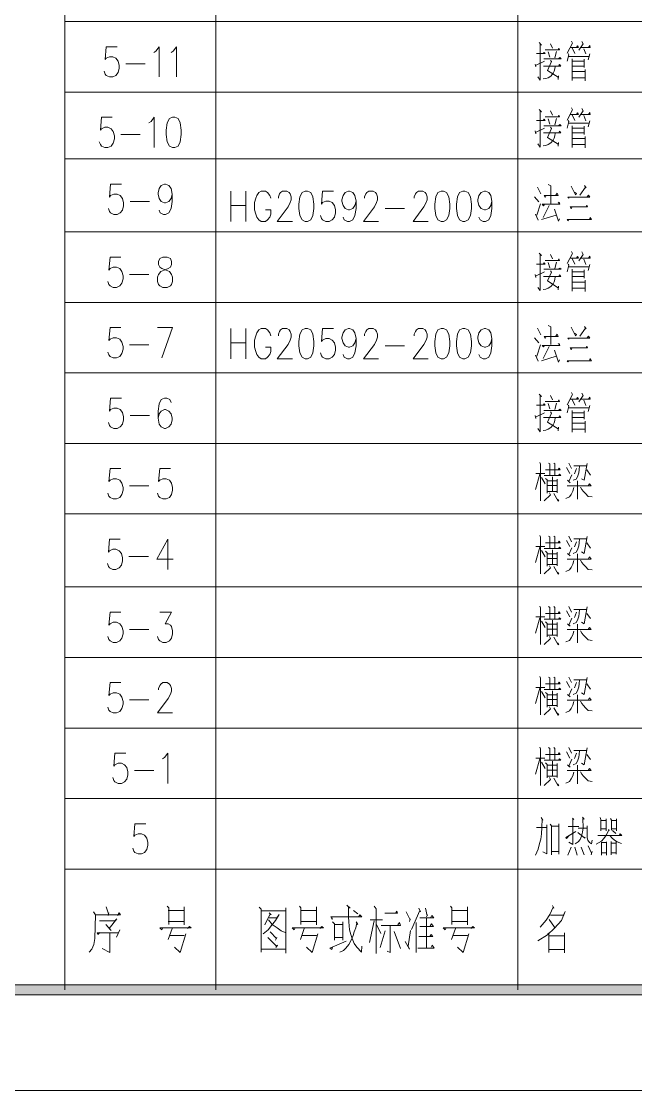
# Model space of a CAD drawing. Header units: millimetres. Extents: x 0 to 829, y 0 to 586.
# Drawn here: x 588.2 to 648.4, y 0 to 104.7 of the extents above; entities that cross this region are included whole.
import ezdxf

# ---------------------------------------------------------------- set-up
doc = ezdxf.new("R2010")
doc.units = ezdxf.units.MM

msp = doc.modelspace()

# ---------------------------------------------------------------- hatches: boundary and pattern name
h = msp.add_hatch(color=0)
h.dxf.hatch_style = 2
h.paths.add_polyline_path([(24.154694, 9.36625), (25.142472, 10.3505), (818.80075, 10.3505), (819.788528, 9.36625)])

# ---------------------------------------------------------------- linework, layer by layer
at = {"color": 0, "lineweight": 0}
for points in [[(0, 0), (0, 585.632278), (829.154778, 585.632278), (829.154778, 0)], [(603.055972, 95.278222), (602.738472, 95.137111), (602.526806, 94.713778), (602.420972, 94.008222), (602.420972, 93.584889), (602.526806, 92.882861), (602.738472, 92.459528), (603.055972, 92.318417), (603.267639, 92.318417), (603.585139, 92.459528), (603.796806, 92.882861), (603.902639, 93.584889), (603.902639, 94.008222), (603.796806, 94.713778), (603.585139, 95.137111), (603.267639, 95.278222)], [(616.048778, 88.046278), (615.731278, 87.905167), (615.519611, 87.481833), (615.417306, 86.776278), (615.417306, 86.352944), (615.519611, 85.650917), (615.731278, 85.227583), (616.048778, 85.086472), (616.260444, 85.086472), (616.577944, 85.227583), (616.789611, 85.650917), (616.895444, 86.352944), (616.895444, 86.776278), (616.789611, 87.481833), (616.577944, 87.905167), (616.260444, 88.046278)], [(629.359083, 88.046278), (629.041583, 87.905167), (628.829917, 87.481833), (628.724083, 86.776278), (628.724083, 86.352944), (628.829917, 85.650917), (629.041583, 85.227583), (629.359083, 85.086472), (629.57075, 85.086472), (629.88825, 85.227583), (630.099917, 85.650917), (630.20575, 86.352944), (630.20575, 86.776278), (630.099917, 87.481833), (629.88825, 87.905167), (629.57075, 88.046278)], [(631.472222, 88.046278), (631.154722, 87.905167), (630.943056, 87.481833), (630.837222, 86.776278), (630.837222, 86.352944), (630.943056, 85.650917), (631.154722, 85.227583), (631.472222, 85.086472), (631.683889, 85.086472), (632.001389, 85.227583), (632.213056, 85.650917), (632.315361, 86.352944), (632.315361, 86.776278), (632.213056, 87.481833), (632.001389, 87.905167), (631.683889, 88.046278)], [(602.107, 81.583389), (601.7895, 81.442278), (601.683667, 81.160056), (601.683667, 80.877833), (601.7895, 80.595611), (602.001167, 80.4545), (602.420972, 80.313389), (602.738472, 80.172278), (602.950139, 79.893583), (603.055972, 79.611361), (603.055972, 79.188028), (602.950139, 78.905806), (602.844306, 78.764694), (602.526806, 78.623583), (602.107, 78.623583), (601.7895, 78.764694), (601.683667, 78.905806), (601.577833, 79.188028), (601.577833, 79.611361), (601.683667, 79.893583), (601.895333, 80.172278), (602.212833, 80.313389), (602.632639, 80.4545), (602.844306, 80.595611), (602.950139, 80.877833), (602.950139, 81.160056), (602.844306, 81.442278), (602.526806, 81.583389)], [(616.048778, 74.594861), (615.731278, 74.45375), (615.519611, 74.030417), (615.417306, 73.328389), (615.417306, 72.905056), (615.519611, 72.1995), (615.731278, 71.776167), (616.048778, 71.638583), (616.260444, 71.638583), (616.577944, 71.776167), (616.789611, 72.1995), (616.895444, 72.905056), (616.895444, 73.328389), (616.789611, 74.030417), (616.577944, 74.45375), (616.260444, 74.594861)], [(629.359083, 74.594861), (629.041583, 74.45375), (628.829917, 74.030417), (628.724083, 73.328389), (628.724083, 72.905056), (628.829917, 72.1995), (629.041583, 71.776167), (629.359083, 71.638583), (629.57075, 71.638583), (629.88825, 71.776167), (630.099917, 72.1995), (630.20575, 72.905056), (630.20575, 73.328389), (630.099917, 74.030417), (629.88825, 74.45375), (629.57075, 74.594861)], [(631.472222, 74.594861), (631.154722, 74.45375), (630.943056, 74.030417), (630.837222, 73.328389), (630.837222, 72.905056), (630.943056, 72.1995), (631.154722, 71.776167), (631.472222, 71.638583), (631.683889, 71.638583), (632.001389, 71.776167), (632.213056, 72.1995), (632.315361, 72.905056), (632.315361, 73.328389), (632.213056, 74.030417), (632.001389, 74.45375), (631.683889, 74.594861)], [(24.154694, 9.36625), (25.142472, 10.3505), (818.80075, 10.3505), (819.788528, 9.36625)]]:
    msp.add_lwpolyline(points, close=True, dxfattribs=at)
for points in [[(592.493806, 9.860139), (592.493806, 166.78275)], [(607.28225, 9.860139), (607.28225, 166.78275)], [(636.859139, 9.860139), (636.859139, 166.78275)], [(592.493806, 104.644472), (769.958667, 104.644472)], [(638.958167, 102.577194), (639.166306, 102.340833), (639.046361, 102.418444), (639.046361, 98.908306), (638.81, 99.225806)], [(642.122583, 102.732417), (642.214306, 102.538389), (641.681611, 101.550611)], [(643.128, 102.693611), (643.247944, 102.45725), (642.835194, 101.825778)], [(597.616139, 102.178556), (596.561333, 102.178556), (596.4555, 100.912083), (596.561333, 101.049667), (596.875306, 101.190778), (597.192806, 101.190778), (597.510306, 101.049667), (597.721972, 100.770972), (597.827806, 100.347639), (597.827806, 100.065417), (597.721972, 99.642083), (597.510306, 99.359861), (597.192806, 99.21875), (596.875306, 99.21875), (596.561333, 99.359861), (596.4555, 99.500972), (596.349667, 99.783194)], [(601.207417, 101.614111), (601.419083, 101.755222), (601.736583, 102.178556), (601.736583, 99.21875)], [(602.897222, 101.614111), (603.108889, 101.755222), (603.426389, 102.178556), (603.426389, 99.21875)], [(638.693583, 101.511806), (639.550833, 101.511806), (639.430889, 101.628222), (639.342694, 101.511806)], [(639.550833, 101.864583), (640.940778, 101.864583), (640.880806, 102.023333), (640.792611, 101.864583)], [(639.815417, 101.670556), (639.995333, 101.1555)], [(640.055306, 102.45725), (640.259917, 102.023333)], [(640.644444, 101.709361), (640.468056, 101.077889)], [(641.974417, 102.104472), (642.803444, 102.104472), (642.687028, 102.259694), (642.598833, 102.104472)], [(642.182556, 102.062139), (642.450667, 101.511806)], [(643.039806, 102.104472), (643.928806, 102.104472), (643.897056, 102.2985), (643.780639, 102.104472)], [(643.307917, 101.984528), (643.512528, 101.473)], [(598.462806, 100.48875), (600.364278, 100.48875)], [(638.545417, 100.485222), (638.633611, 100.210056), (638.605389, 100.33), (639.462639, 100.760389)], [(639.402667, 101.000278), (641.088944, 101.000278), (640.969, 101.116694), (640.852583, 101.000278)], [(640.055306, 100.841528), (640.171722, 100.721583), (639.758972, 99.85375), (640.820833, 99.183472), (640.852583, 99.342222), (640.820833, 98.985917)], [(641.798028, 101.511806), (641.858, 101.391861), (641.681611, 100.760389)], [(641.829778, 101.236639), (643.868833, 101.236639)], [(642.182556, 101.000278), (642.182556, 98.8695)], [(642.242528, 100.760389), (643.367889, 100.760389)], [(643.367889, 100.957944), (643.367889, 100.132444)], [(643.897056, 101.473), (643.752417, 100.880333)], [(640.528028, 100.248861), (640.496278, 100.0125), (640.408083, 99.776139), (640.319889, 99.578583), (640.083528, 99.303417), (639.815417, 99.144667), (639.610806, 99.067056), (639.342694, 99.02825)], [(639.374444, 100.287667), (641.060722, 100.287667), (640.940778, 100.446417), (640.880806, 100.33)], [(642.214306, 100.287667), (643.367889, 100.287667)], [(642.214306, 99.737333), (643.396111, 99.737333)], [(643.456083, 99.934889), (643.456083, 98.830694)], [(642.182556, 99.144667), (643.396111, 99.144667)], [(592.493806, 97.740611), (769.958667, 97.740611)], [(597.139889, 95.278222), (596.085083, 95.278222), (595.97925, 94.008222), (596.085083, 94.149333), (596.402583, 94.290444), (596.720083, 94.290444), (597.034056, 94.149333), (597.245722, 93.867111), (597.351556, 93.447306), (597.351556, 93.165083), (597.245722, 92.74175), (597.034056, 92.459528), (596.720083, 92.318417), (596.402583, 92.318417), (596.085083, 92.459528), (595.97925, 92.600639), (595.873417, 92.882861)], [(600.731167, 94.713778), (600.942833, 94.854889), (601.260333, 95.278222), (601.260333, 92.318417)], [(638.958167, 96.026111), (639.166306, 95.78975), (639.046361, 95.870889), (639.046361, 92.36075), (638.81, 92.674722)], [(639.550833, 95.317028), (640.940778, 95.317028), (640.880806, 95.475778), (640.792611, 95.317028)], [(640.055306, 95.909694), (640.259917, 95.475778)], [(642.122583, 96.184861), (642.214306, 95.987306), (641.681611, 95.003056)], [(641.974417, 95.553389), (642.803444, 95.553389), (642.687028, 95.712139), (642.598833, 95.553389)], [(642.182556, 95.514583), (642.450667, 94.96425)], [(643.128, 96.146056), (643.247944, 95.909694), (642.835194, 95.278222)], [(643.039806, 95.553389), (643.928806, 95.553389), (643.897056, 95.750944), (643.780639, 95.553389)], [(643.307917, 95.436972), (643.512528, 94.921917)], [(638.545417, 93.937667), (638.633611, 93.6625), (638.605389, 93.778917), (639.462639, 94.212833)], [(638.693583, 94.96425), (639.550833, 94.96425), (639.430889, 95.080667), (639.342694, 94.96425)], [(639.402667, 94.449194), (641.088944, 94.449194), (640.969, 94.569139), (640.852583, 94.449194)], [(640.055306, 94.293972), (640.171722, 94.174028), (639.758972, 93.306194), (640.820833, 92.635917), (640.852583, 92.794667), (640.820833, 92.438361)], [(639.815417, 95.119472), (639.995333, 94.607944)], [(640.644444, 95.161806), (640.468056, 94.530333)], [(641.798028, 94.96425), (641.858, 94.844306), (641.681611, 94.212833)], [(641.829778, 94.685556), (643.868833, 94.685556)], [(642.182556, 94.449194), (642.182556, 92.321944)], [(642.242528, 94.212833), (643.367889, 94.212833)], [(643.367889, 94.410389), (643.367889, 93.581361)], [(643.897056, 94.921917), (643.752417, 94.332778)], [(597.986556, 93.584889), (599.888028, 93.584889)], [(640.528028, 93.701306), (640.496278, 93.464944), (640.408083, 93.228583), (640.319889, 93.031028), (640.083528, 92.755861), (639.815417, 92.597111), (639.610806, 92.5195), (639.342694, 92.477167)], [(639.374444, 93.740111), (641.060722, 93.740111), (640.940778, 93.898861), (640.880806, 93.778917)], [(642.214306, 93.740111), (643.367889, 93.740111)], [(642.214306, 93.189778), (643.396111, 93.189778)], [(643.456083, 93.383806), (643.456083, 92.279611)], [(642.182556, 92.597111), (643.396111, 92.597111)], [(592.493806, 91.193056), (769.958667, 91.193056)], [(598.039472, 88.727139), (596.981139, 88.727139), (596.875306, 87.460667), (596.981139, 87.601778), (597.298639, 87.742889), (597.616139, 87.742889), (597.933639, 87.601778), (598.145306, 87.319556), (598.251139, 86.896222), (598.251139, 86.614), (598.145306, 86.194194), (597.933639, 85.911972), (597.616139, 85.770861), (597.298639, 85.770861), (596.981139, 85.911972), (596.875306, 86.053083), (596.769472, 86.335306)], [(603.003056, 87.742889), (602.897222, 87.319556), (602.685556, 87.037333), (602.368056, 86.896222), (602.26575, 86.896222), (601.94825, 87.037333), (601.736583, 87.319556), (601.63075, 87.742889), (601.63075, 87.884), (601.736583, 88.303806), (601.94825, 88.586028), (602.26575, 88.727139), (602.368056, 88.727139), (602.685556, 88.586028), (602.897222, 88.303806), (603.003056, 87.742889), (603.003056, 87.037333), (602.897222, 86.335306), (602.685556, 85.911972), (602.368056, 85.770861), (602.159917, 85.770861), (601.842417, 85.911972), (601.736583, 86.194194)], [(608.760389, 85.086472), (608.760389, 88.046278)], [(610.238528, 88.046278), (610.238528, 85.086472)], [(612.669167, 87.340722), (612.563333, 87.622944), (612.351667, 87.905167), (612.14, 88.046278), (611.716667, 88.046278), (611.508528, 87.905167), (611.296861, 87.622944), (611.191028, 87.340722), (611.085194, 86.917389), (611.085194, 86.211833), (611.191028, 85.792028), (611.296861, 85.509806), (611.508528, 85.227583), (611.716667, 85.086472), (612.14, 85.086472), (612.351667, 85.227583), (612.563333, 85.509806), (612.669167, 85.792028), (612.669167, 86.211833), (612.14, 86.211833)], [(613.41, 87.340722), (613.41, 87.481833), (613.515833, 87.764056), (613.618139, 87.905167), (613.829806, 88.046278), (614.253139, 88.046278), (614.464806, 87.905167), (614.570639, 87.764056), (614.676472, 87.481833), (614.676472, 87.199611), (614.570639, 86.917389), (614.358972, 86.494056), (613.304167, 85.086472), (614.782306, 85.086472)], [(618.796917, 88.046278), (617.738583, 88.046278), (617.63275, 86.776278), (617.738583, 86.917389), (618.056083, 87.0585), (618.373583, 87.0585), (618.691083, 86.917389), (618.90275, 86.635167), (619.008583, 86.211833), (619.008583, 85.933139), (618.90275, 85.509806), (618.691083, 85.227583), (618.373583, 85.086472), (618.056083, 85.086472), (617.738583, 85.227583), (617.63275, 85.368694), (617.526917, 85.650917)], [(621.015889, 87.0585), (620.910056, 86.635167), (620.698389, 86.352944), (620.380889, 86.211833), (620.275056, 86.211833), (619.957556, 86.352944), (619.745889, 86.635167), (619.640056, 87.0585), (619.640056, 87.199611), (619.745889, 87.622944), (619.957556, 87.905167), (620.275056, 88.046278), (620.380889, 88.046278), (620.698389, 87.905167), (620.910056, 87.622944), (621.015889, 87.0585), (621.015889, 86.352944), (620.910056, 85.650917), (620.698389, 85.227583), (620.380889, 85.086472), (620.169222, 85.086472), (619.851722, 85.227583), (619.745889, 85.509806)], [(621.859028, 87.340722), (621.859028, 87.481833), (621.964861, 87.764056), (622.070694, 87.905167), (622.282361, 88.046278), (622.705694, 88.046278), (622.913833, 87.905167), (623.019667, 87.764056), (623.1255, 87.481833), (623.1255, 87.199611), (623.019667, 86.917389), (622.811528, 86.494056), (621.753194, 85.086472), (623.231333, 85.086472)], [(626.716778, 87.340722), (626.716778, 87.481833), (626.822611, 87.764056), (626.928444, 87.905167), (627.140111, 88.046278), (627.563444, 88.046278), (627.775111, 87.905167), (627.880944, 87.764056), (627.986778, 87.481833), (627.986778, 87.199611), (627.880944, 86.917389), (627.669278, 86.494056), (626.614472, 85.086472), (628.092611, 85.086472)], [(634.322667, 87.0585), (634.216833, 86.635167), (634.008694, 86.352944), (633.691194, 86.211833), (633.585361, 86.211833), (633.267861, 86.352944), (633.056194, 86.635167), (632.950361, 87.0585), (632.950361, 87.199611), (633.056194, 87.622944), (633.267861, 87.905167), (633.585361, 88.046278), (633.691194, 88.046278), (634.008694, 87.905167), (634.216833, 87.622944), (634.322667, 87.0585), (634.322667, 86.352944), (634.216833, 85.650917), (634.008694, 85.227583), (633.691194, 85.086472), (633.479528, 85.086472), (633.162028, 85.227583), (633.056194, 85.509806)], [(638.781778, 88.444917), (639.106333, 87.774639)], [(639.815417, 88.681278), (640.083528, 88.564861), (640.083528, 86.829194)], [(642.094361, 88.526056), (642.507111, 87.697028), (642.598833, 87.816972), (642.418917, 87.933389)], [(643.396111, 88.603667), (643.544278, 88.367306), (643.484306, 88.444917), (642.923389, 87.658222)], [(598.882611, 87.037333), (600.784083, 87.037333)], [(638.485444, 87.499472), (638.901722, 86.987944)], [(639.462639, 86.751583), (639.374444, 86.592833), (639.226278, 86.751583), (640.969, 86.751583), (640.912556, 86.949139), (640.792611, 86.868)], [(639.639028, 87.619417), (639.522611, 87.421861), (639.430889, 87.619417), (640.820833, 87.619417), (640.704417, 87.855778), (640.584472, 87.658222)], [(641.917972, 87.499472), (641.858, 87.340722), (641.769806, 87.460667), (643.897056, 87.460667), (643.780639, 87.658222), (643.660694, 87.499472)], [(608.760389, 86.635167), (610.238528, 86.635167)], [(623.866333, 86.352944), (625.767806, 86.352944)], [(638.721806, 85.686194), (639.078111, 86.790389)], [(639.935361, 86.631639), (639.342694, 85.449833)], [(640.436306, 86.278861), (640.852583, 85.093528), (640.940778, 85.329889)], [(642.154333, 86.472889), (642.094361, 86.317667), (641.974417, 86.515222), (643.692444, 86.515222), (643.60425, 86.670444), (643.512528, 86.472889)], [(638.573639, 85.802611), (638.84175, 85.213472)], [(639.166306, 85.252278), (640.616222, 85.686194)], [(641.858, 85.252278), (641.769806, 85.132333), (641.681611, 85.252278), (644.076972, 85.252278), (643.957028, 85.449833), (643.868833, 85.252278)], [(592.493806, 84.045778), (769.958667, 84.045778)], [(638.958167, 81.967917), (639.166306, 81.731556), (639.046361, 81.812694), (639.046361, 78.302556), (638.81, 78.616528)], [(640.055306, 81.8515), (640.259917, 81.417583)], [(642.122583, 82.126667), (642.214306, 81.929111), (641.681611, 80.944861)], [(641.974417, 81.495194), (642.803444, 81.495194), (642.687028, 81.653944), (642.598833, 81.495194)], [(643.128, 82.087861), (643.247944, 81.8515), (642.835194, 81.220028)], [(643.039806, 81.495194), (643.928806, 81.495194), (643.897056, 81.69275), (643.780639, 81.495194)], [(597.986556, 81.583389), (596.928222, 81.583389), (596.822389, 80.313389), (596.928222, 80.4545), (597.245722, 80.595611), (597.563222, 80.595611), (597.880722, 80.4545), (598.092389, 80.172278), (598.198222, 79.752472), (598.198222, 79.47025), (598.092389, 79.046917), (597.880722, 78.764694), (597.563222, 78.623583), (597.245722, 78.623583), (596.928222, 78.764694), (596.822389, 78.905806), (596.720083, 79.188028)], [(638.693583, 80.902528), (639.550833, 80.902528), (639.430889, 81.022472), (639.342694, 80.902528)], [(639.550833, 81.258833), (640.940778, 81.258833), (640.880806, 81.417583), (640.792611, 81.258833)], [(639.815417, 81.061278), (639.995333, 80.54975)], [(640.644444, 81.100083), (640.468056, 80.468611)], [(641.798028, 80.902528), (641.858, 80.786111), (641.681611, 80.154639)], [(641.829778, 80.627361), (643.868833, 80.627361)], [(642.182556, 81.456389), (642.450667, 80.902528)], [(643.307917, 81.378778), (643.512528, 80.863722)], [(643.897056, 80.863722), (643.752417, 80.274583)], [(598.829694, 79.893583), (600.731167, 79.893583)], [(638.545417, 79.879472), (638.633611, 79.600778), (638.605389, 79.720722), (639.462639, 80.154639)], [(640.528028, 79.643111), (640.496278, 79.40675), (640.408083, 79.170389), (640.319889, 78.972833), (640.083528, 78.694139), (639.815417, 78.538917), (639.610806, 78.457778), (639.342694, 78.418972)], [(639.374444, 79.681917), (641.060722, 79.681917), (640.940778, 79.840667), (640.880806, 79.720722)], [(639.402667, 80.391), (641.088944, 80.391), (640.969, 80.510944), (640.852583, 80.391)], [(640.055306, 80.23225), (640.171722, 80.115833), (639.758972, 79.248), (640.820833, 78.577722), (640.852583, 78.736472), (640.820833, 78.380167)], [(642.182556, 80.391), (642.182556, 78.260222)], [(642.214306, 79.681917), (643.367889, 79.681917)], [(642.242528, 80.154639), (643.367889, 80.154639)], [(643.367889, 80.352194), (643.367889, 79.523167)], [(642.182556, 78.538917), (643.396111, 78.538917)], [(642.214306, 79.128056), (643.396111, 79.128056)], [(643.456083, 79.325611), (643.456083, 78.221417)], [(592.493806, 77.145444), (769.958667, 77.145444)], [(597.986556, 74.679528), (596.928222, 74.679528), (596.822389, 73.413056), (596.928222, 73.554167), (597.245722, 73.695278), (597.563222, 73.695278), (597.880722, 73.554167), (598.092389, 73.271944), (598.198222, 72.848611), (598.198222, 72.566389), (598.092389, 72.146583), (597.880722, 71.864361), (597.563222, 71.72325), (597.245722, 71.72325), (596.928222, 71.864361), (596.822389, 72.005472), (596.720083, 72.287694)], [(601.577833, 74.679528), (603.055972, 74.679528), (602.001167, 71.72325)], [(608.760389, 71.638583), (608.760389, 74.594861)], [(610.238528, 74.594861), (610.238528, 71.638583)], [(612.669167, 73.889306), (612.563333, 74.171528), (612.351667, 74.45375), (612.14, 74.594861), (611.716667, 74.594861), (611.508528, 74.45375), (611.296861, 74.171528), (611.191028, 73.889306), (611.085194, 73.4695), (611.085194, 72.763944), (611.191028, 72.340611), (611.296861, 72.058389), (611.508528, 71.776167), (611.716667, 71.638583), (612.14, 71.638583), (612.351667, 71.776167), (612.563333, 72.058389), (612.669167, 72.340611), (612.669167, 72.763944), (612.14, 72.763944)], [(613.41, 73.889306), (613.41, 74.030417), (613.515833, 74.312639), (613.618139, 74.45375), (613.829806, 74.594861), (614.253139, 74.594861), (614.464806, 74.45375), (614.570639, 74.312639), (614.676472, 74.030417), (614.676472, 73.748194), (614.570639, 73.4695), (614.358972, 73.046167), (613.304167, 71.638583), (614.782306, 71.638583)], [(618.796917, 74.594861), (617.738583, 74.594861), (617.63275, 73.328389), (617.738583, 73.4695), (618.056083, 73.607083), (618.373583, 73.607083), (618.691083, 73.4695), (618.90275, 73.187278), (619.008583, 72.763944), (619.008583, 72.481722), (618.90275, 72.058389), (618.691083, 71.776167), (618.373583, 71.638583), (618.056083, 71.638583), (617.738583, 71.776167), (617.63275, 71.917278), (617.526917, 72.1995)], [(621.015889, 73.607083), (620.910056, 73.187278), (620.698389, 72.905056), (620.380889, 72.763944), (620.275056, 72.763944), (619.957556, 72.905056), (619.745889, 73.187278), (619.640056, 73.607083), (619.640056, 73.748194), (619.745889, 74.171528), (619.957556, 74.45375), (620.275056, 74.594861), (620.380889, 74.594861), (620.698389, 74.45375), (620.910056, 74.171528), (621.015889, 73.607083), (621.015889, 72.905056), (620.910056, 72.1995), (620.698389, 71.776167), (620.380889, 71.638583), (620.169222, 71.638583), (619.851722, 71.776167), (619.745889, 72.058389)], [(621.859028, 73.889306), (621.859028, 74.030417), (621.964861, 74.312639), (622.070694, 74.45375), (622.282361, 74.594861), (622.705694, 74.594861), (622.913833, 74.45375), (623.019667, 74.312639), (623.1255, 74.030417), (623.1255, 73.748194), (623.019667, 73.4695), (622.811528, 73.046167), (621.753194, 71.638583), (623.231333, 71.638583)], [(626.716778, 73.889306), (626.716778, 74.030417), (626.822611, 74.312639), (626.928444, 74.45375), (627.140111, 74.594861), (627.563444, 74.594861), (627.775111, 74.45375), (627.880944, 74.312639), (627.986778, 74.030417), (627.986778, 73.748194), (627.880944, 73.4695), (627.669278, 73.046167), (626.614472, 71.638583), (628.092611, 71.638583)], [(634.322667, 73.607083), (634.216833, 73.187278), (634.008694, 72.905056), (633.691194, 72.763944), (633.585361, 72.763944), (633.267861, 72.905056), (633.056194, 73.187278), (632.950361, 73.607083), (632.950361, 73.748194), (633.056194, 74.171528), (633.267861, 74.45375), (633.585361, 74.594861), (633.691194, 74.594861), (634.008694, 74.45375), (634.216833, 74.171528), (634.322667, 73.607083), (634.322667, 72.905056), (634.216833, 72.1995), (634.008694, 71.776167), (633.691194, 71.638583), (633.479528, 71.638583), (633.162028, 71.776167), (633.056194, 72.058389)], [(638.781778, 74.64425), (639.106333, 73.973972)], [(639.815417, 74.880611), (640.083528, 74.760667), (640.083528, 73.025)], [(642.094361, 74.721861), (642.507111, 73.892833), (642.598833, 74.012778), (642.418917, 74.129194)], [(643.396111, 74.799472), (643.544278, 74.563111), (643.484306, 74.64425), (642.923389, 73.854028)], [(638.485444, 73.695278), (638.901722, 73.18375)], [(639.639028, 73.815222), (639.522611, 73.617667), (639.430889, 73.815222), (640.820833, 73.815222), (640.704417, 74.051583), (640.584472, 73.854028)], [(641.917972, 73.695278), (641.858, 73.540056), (641.769806, 73.656472), (643.897056, 73.656472), (643.780639, 73.854028), (643.660694, 73.695278)], [(598.829694, 72.989722), (600.731167, 72.989722)], [(608.760389, 73.187278), (610.238528, 73.187278)], [(623.866333, 72.905056), (625.767806, 72.905056)], [(638.721806, 71.882), (639.078111, 72.986194)], [(639.462639, 72.947389), (639.374444, 72.788639), (639.226278, 72.947389), (640.969, 72.947389), (640.912556, 73.144944), (640.792611, 73.067333)], [(639.935361, 72.830972), (639.342694, 71.645639)], [(640.436306, 72.474667), (640.852583, 71.292861), (640.940778, 71.529222)], [(642.154333, 72.672222), (642.094361, 72.513472), (641.974417, 72.711028), (643.692444, 72.711028), (643.60425, 72.869778), (643.512528, 72.672222)], [(638.573639, 72.001944), (638.84175, 71.409278)], [(639.166306, 71.448083), (640.616222, 71.882)], [(641.858, 71.448083), (641.769806, 71.331667), (641.681611, 71.448083), (644.076972, 71.448083), (643.957028, 71.645639), (643.868833, 71.448083)], [(592.493806, 70.245111), (769.958667, 70.245111)], [(638.958167, 68.16725), (639.166306, 67.930889), (639.046361, 68.0085), (639.046361, 64.498361), (638.81, 64.812333)], [(640.055306, 68.047306), (640.259917, 67.613389)], [(642.122583, 68.322472), (642.214306, 68.124917), (641.681611, 67.140667)], [(643.128, 68.283667), (643.247944, 68.047306), (642.835194, 67.415833)], [(598.039472, 67.779194), (596.981139, 67.779194), (596.875306, 66.512722), (596.981139, 66.653833), (597.298639, 66.794944), (597.616139, 66.794944), (597.933639, 66.653833), (598.145306, 66.371611), (598.251139, 65.948278), (598.251139, 65.666056), (598.145306, 65.242722), (597.933639, 64.964028), (597.616139, 64.822917), (597.298639, 64.822917), (596.981139, 64.964028), (596.875306, 65.101611), (596.769472, 65.383833)], [(602.897222, 67.355861), (602.791389, 67.638083), (602.473889, 67.779194), (602.26575, 67.779194), (601.94825, 67.638083), (601.736583, 67.21475), (601.63075, 66.512722), (601.63075, 65.807167), (601.736583, 65.242722), (601.94825, 64.964028), (602.26575, 64.822917), (602.368056, 64.822917), (602.685556, 64.964028), (602.897222, 65.242722), (603.003056, 65.666056), (603.003056, 65.807167), (602.897222, 66.2305), (602.685556, 66.512722), (602.368056, 66.653833), (602.26575, 66.653833), (601.94825, 66.512722), (601.736583, 66.2305), (601.63075, 65.807167)], [(638.693583, 67.101861), (639.550833, 67.101861), (639.430889, 67.218278), (639.342694, 67.101861)], [(639.550833, 67.454639), (640.940778, 67.454639), (640.880806, 67.613389), (640.792611, 67.454639)], [(639.815417, 67.260611), (639.995333, 66.745556)], [(640.644444, 67.299417), (640.468056, 66.667944)], [(641.798028, 67.101861), (641.858, 66.981917), (641.681611, 66.350444)], [(641.974417, 67.691), (642.803444, 67.691), (642.687028, 67.84975), (642.598833, 67.691)], [(642.182556, 67.652194), (642.450667, 67.101861)], [(643.039806, 67.691), (643.928806, 67.691), (643.897056, 67.888556), (643.780639, 67.691)], [(643.307917, 67.574583), (643.512528, 67.063056)], [(643.897056, 67.063056), (643.752417, 66.470389)], [(598.882611, 66.089389), (600.784083, 66.089389)], [(638.545417, 66.075278), (638.633611, 65.800111), (638.605389, 65.916528), (639.462639, 66.350444)], [(639.374444, 65.877722), (641.060722, 65.877722), (640.940778, 66.036472), (640.880806, 65.916528)], [(639.402667, 66.586806), (641.088944, 66.586806), (640.969, 66.70675), (640.852583, 66.586806)], [(640.055306, 66.431583), (640.171722, 66.311639), (639.758972, 65.443806), (640.820833, 64.773528), (640.852583, 64.932278), (640.820833, 64.575972)], [(641.829778, 66.826694), (643.868833, 66.826694)], [(642.182556, 66.586806), (642.182556, 64.459556)], [(642.242528, 66.350444), (643.367889, 66.350444)], [(643.367889, 66.548), (643.367889, 65.7225)], [(640.528028, 65.838917), (640.496278, 65.602556), (640.408083, 65.366194), (640.319889, 65.168639), (640.083528, 64.893472), (639.815417, 64.734722), (639.610806, 64.657111), (639.342694, 64.618306)], [(642.214306, 65.877722), (643.367889, 65.877722)], [(642.214306, 65.327389), (643.396111, 65.327389)], [(643.456083, 65.524944), (643.456083, 64.42075)], [(642.182556, 64.734722), (643.396111, 64.734722)], [(592.493806, 63.34125), (769.958667, 63.34125)], [(597.986556, 60.878861), (596.928222, 60.878861), (596.822389, 59.608861), (596.928222, 59.749972), (597.245722, 59.891083), (597.563222, 59.891083), (597.880722, 59.749972), (598.092389, 59.471278), (598.198222, 59.047944), (598.198222, 58.765722), (598.092389, 58.342389), (597.880722, 58.060167), (597.563222, 57.919056), (597.245722, 57.919056), (596.928222, 58.060167), (596.822389, 58.201278), (596.720083, 58.4835)], [(602.844306, 60.878861), (601.7895, 60.878861), (601.683667, 59.608861), (601.7895, 59.749972), (602.107, 59.891083), (602.420972, 59.891083), (602.738472, 59.749972), (602.950139, 59.471278), (603.055972, 59.047944), (603.055972, 58.765722), (602.950139, 58.342389), (602.738472, 58.060167), (602.420972, 57.919056), (602.107, 57.919056), (601.7895, 58.060167), (601.683667, 58.201278), (601.577833, 58.4835)], [(639.018139, 61.468), (639.078111, 61.312778), (639.078111, 57.7215)], [(639.579056, 60.758917), (641.00075, 60.758917), (640.912556, 60.917667), (640.792611, 60.758917)], [(639.847167, 61.429194), (639.995333, 61.351583), (639.995333, 60.208583)], [(640.379861, 61.429194), (640.496278, 61.351583), (640.496278, 60.247389)], [(641.621639, 60.995278), (641.946194, 60.406139)], [(641.858, 61.429194), (642.122583, 60.878861)], [(642.891639, 61.154028), (642.863417, 60.758917), (642.835194, 60.48375), (642.71525, 60.088639), (642.567083, 59.852278), (642.27075, 59.735861)], [(642.358944, 61.154028), (643.544278, 61.154028)], [(642.598833, 60.878861), (642.418917, 60.363806)], [(643.632472, 61.390389), (643.367889, 59.735861), (643.099778, 59.891083)], [(643.60425, 60.758917), (643.988778, 60.247389)], [(639.018139, 60.325), (638.605389, 58.825694)], [(638.633611, 60.406139), (639.490861, 60.406139)], [(639.166306, 60.011028), (639.522611, 59.379556)], [(639.430889, 60.208583), (641.060722, 60.208583), (640.940778, 60.325), (640.852583, 60.208583)], [(639.579056, 59.929889), (639.727222, 59.774667), (639.727222, 58.472917)], [(639.727222, 59.693528), (640.704417, 59.693528)], [(640.259917, 60.088639), (640.259917, 58.631667)], [(640.704417, 59.852278), (640.704417, 58.511722)], [(641.738056, 59.735861), (641.974417, 59.4995), (641.858, 59.615917), (642.154333, 60.286194)], [(642.687028, 59.693528), (642.687028, 57.88025)], [(598.829694, 59.189056), (600.731167, 59.189056)], [(639.787194, 59.220806), (640.732639, 59.220806)], [(639.787194, 58.631667), (640.704417, 58.631667)], [(642.358944, 59.02325), (642.242528, 58.670472), (642.094361, 58.352972), (641.917972, 58.116611), (641.561667, 57.961389)], [(641.681611, 59.182), (644.045222, 59.182), (643.868833, 59.379556), (643.752417, 59.182)], [(642.983361, 59.065583), (643.128, 58.825694), (643.276167, 58.631667), (643.484306, 58.434111), (643.752417, 58.155417), (644.136944, 58.116611)], [(639.963583, 58.511722), (640.055306, 58.314167), (639.430889, 57.7215)], [(640.379861, 58.434111), (640.820833, 57.682694), (640.880806, 57.7215), (640.732639, 57.88025)], [(592.493806, 56.440917), (769.958667, 56.440917)], [(597.933639, 53.975), (596.875306, 53.975), (596.769472, 52.708528), (596.875306, 52.849639), (597.192806, 52.99075), (597.510306, 52.99075), (597.827806, 52.849639), (598.039472, 52.567417), (598.145306, 52.144083), (598.145306, 51.865389), (598.039472, 51.442056), (597.827806, 51.159833), (597.510306, 51.018722), (597.192806, 51.018722), (596.875306, 51.159833), (596.769472, 51.300944), (596.667167, 51.583167)], [(602.579722, 53.975), (601.524917, 52.0065), (603.108889, 52.0065)], [(602.579722, 53.975), (602.579722, 51.018722)], [(639.018139, 54.32425), (639.078111, 54.1655), (639.078111, 50.57775)], [(639.579056, 53.615167), (641.00075, 53.615167), (640.912556, 53.770389), (640.792611, 53.615167)], [(639.847167, 54.285444), (639.995333, 54.204306), (639.995333, 53.061306)], [(640.379861, 54.285444), (640.496278, 54.204306), (640.496278, 53.100111)], [(641.621639, 53.851528), (641.946194, 53.258861)], [(641.858, 54.285444), (642.122583, 53.731583)], [(642.891639, 54.00675), (642.863417, 53.615167), (642.835194, 53.336472), (642.71525, 52.944889), (642.567083, 52.708528), (642.27075, 52.588583)], [(642.358944, 54.00675), (643.544278, 54.00675)], [(642.598833, 53.731583), (642.418917, 53.220056)], [(643.632472, 54.243111), (643.367889, 52.588583), (643.099778, 52.747333)], [(643.60425, 53.615167), (643.988778, 53.100111)], [(639.018139, 53.18125), (638.605389, 51.681944)], [(638.633611, 53.258861), (639.490861, 53.258861)], [(639.166306, 52.86375), (639.522611, 52.232278)], [(639.430889, 53.061306), (641.060722, 53.061306), (640.940778, 53.18125), (640.852583, 53.061306)], [(639.579056, 52.786139), (639.727222, 52.627389), (639.727222, 51.325639)], [(639.727222, 52.549778), (640.704417, 52.549778)], [(640.259917, 52.944889), (640.259917, 51.484389)], [(640.704417, 52.708528), (640.704417, 51.364444)], [(641.738056, 52.588583), (641.974417, 52.352222), (641.858, 52.468639), (642.154333, 53.138917)], [(642.687028, 52.549778), (642.687028, 50.7365)], [(598.776778, 52.285194), (600.67825, 52.285194)], [(639.963583, 51.364444), (640.055306, 51.170417), (639.430889, 50.57775)], [(639.787194, 52.077056), (640.732639, 52.077056)], [(639.787194, 51.484389), (640.704417, 51.484389)], [(640.379861, 51.286833), (640.820833, 50.538944), (640.880806, 50.57775), (640.732639, 50.7365)], [(642.358944, 51.8795), (642.242528, 51.523194), (642.094361, 51.209222), (641.917972, 50.972861), (641.561667, 50.814111)], [(641.681611, 52.034722), (644.045222, 52.034722), (643.868833, 52.232278), (643.752417, 52.034722)], [(642.983361, 51.918306), (643.128, 51.681944), (643.276167, 51.484389), (643.484306, 51.286833), (643.752417, 51.011667), (644.136944, 50.972861)], [(592.493806, 49.297167), (769.958667, 49.297167)], [(639.018139, 47.423917), (639.078111, 47.265167), (639.078111, 43.677417)], [(639.847167, 47.381583), (639.995333, 47.303972), (639.995333, 46.160972)], [(640.379861, 47.381583), (640.496278, 47.303972), (640.496278, 46.199778)], [(641.858, 47.381583), (642.122583, 46.83125)], [(642.891639, 47.106417), (642.863417, 46.711306), (642.835194, 46.436139), (642.71525, 46.041028), (642.567083, 45.804667), (642.27075, 45.68825)], [(642.358944, 47.106417), (643.544278, 47.106417)], [(643.632472, 47.342778), (643.367889, 45.68825), (643.099778, 45.843472)], [(597.986556, 46.83125), (596.928222, 46.83125), (596.822389, 45.564778), (596.928222, 45.702361), (597.245722, 45.843472), (597.563222, 45.843472), (597.880722, 45.702361), (598.092389, 45.423667), (598.198222, 45.000333), (598.198222, 44.718111), (598.092389, 44.294778), (597.880722, 44.012556), (597.563222, 43.871444), (597.245722, 43.871444), (596.928222, 44.012556), (596.822389, 44.153667), (596.720083, 44.435889)], [(601.7895, 46.83125), (602.950139, 46.83125), (602.318667, 45.702361), (602.632639, 45.702361), (602.844306, 45.564778), (602.950139, 45.423667), (603.055972, 45.000333), (603.055972, 44.718111), (602.950139, 44.294778), (602.738472, 44.012556), (602.420972, 43.871444), (602.107, 43.871444), (601.7895, 44.012556), (601.683667, 44.153667), (601.577833, 44.435889)], [(639.018139, 46.277389), (638.605389, 44.781611)], [(638.633611, 46.358528), (639.490861, 46.358528)], [(639.430889, 46.160972), (641.060722, 46.160972), (640.940778, 46.277389), (640.852583, 46.160972)], [(639.579056, 46.711306), (641.00075, 46.711306), (640.912556, 46.870056), (640.792611, 46.711306)], [(641.621639, 46.947667), (641.946194, 46.358528)], [(641.738056, 45.68825), (641.974417, 45.451889), (641.858, 45.568306), (642.154333, 46.238583)], [(642.598833, 46.83125), (642.418917, 46.319722)], [(643.60425, 46.711306), (643.988778, 46.199778)], [(598.829694, 45.141444), (600.731167, 45.141444)], [(639.166306, 45.963417), (639.522611, 45.331944)], [(639.579056, 45.885806), (639.727222, 45.727056), (639.727222, 44.425306)], [(639.727222, 45.645917), (640.704417, 45.645917)], [(639.787194, 45.173194), (640.732639, 45.173194)], [(640.259917, 46.041028), (640.259917, 44.584056)], [(640.704417, 45.804667), (640.704417, 44.464111)], [(641.681611, 45.134389), (644.045222, 45.134389), (643.868833, 45.331944), (643.752417, 45.134389)], [(642.687028, 45.645917), (642.687028, 43.832639)], [(642.983361, 45.017972), (643.128, 44.781611), (643.276167, 44.584056), (643.484306, 44.3865), (643.752417, 44.111333), (644.136944, 44.069)], [(639.963583, 44.464111), (640.055306, 44.266556), (639.430889, 43.677417)], [(639.787194, 44.584056), (640.704417, 44.584056)], [(640.379861, 44.3865), (640.820833, 43.635083), (640.880806, 43.677417), (640.732639, 43.832639)], [(642.358944, 44.975639), (642.242528, 44.622861), (642.094361, 44.305361), (641.917972, 44.069), (641.561667, 43.913778)], [(592.493806, 42.393306), (769.958667, 42.393306)], [(597.986556, 39.930917), (596.928222, 39.930917), (596.822389, 38.660917), (596.928222, 38.802028), (597.245722, 38.943139), (597.563222, 38.943139), (597.880722, 38.802028), (598.092389, 38.519806), (598.198222, 38.1), (598.198222, 37.817778), (598.092389, 37.394444), (597.880722, 37.112222), (597.563222, 36.971111), (597.245722, 36.971111), (596.928222, 37.112222), (596.822389, 37.253333), (596.720083, 37.535556)], [(601.683667, 39.225361), (601.683667, 39.366472), (601.7895, 39.648694), (601.895333, 39.789806), (602.107, 39.930917), (602.526806, 39.930917), (602.738472, 39.789806), (602.844306, 39.648694), (602.950139, 39.366472), (602.950139, 39.08425), (602.844306, 38.802028), (602.632639, 38.378694), (601.577833, 36.971111), (603.055972, 36.971111)], [(639.018139, 40.520056), (639.078111, 40.364833), (639.078111, 36.773556)], [(639.579056, 39.810972), (641.00075, 39.810972), (640.912556, 39.969722), (640.792611, 39.810972)], [(639.847167, 40.48125), (639.995333, 40.403639), (639.995333, 39.260639)], [(640.379861, 40.48125), (640.496278, 40.403639), (640.496278, 39.299444)], [(641.621639, 40.047333), (641.946194, 39.454667)], [(641.858, 40.48125), (642.122583, 39.930917)], [(642.891639, 40.206083), (642.863417, 39.810972), (642.835194, 39.535806), (642.71525, 39.140694), (642.567083, 38.904333), (642.27075, 38.784389)], [(642.358944, 40.206083), (643.544278, 40.206083)], [(642.598833, 39.930917), (642.418917, 39.415861)], [(643.632472, 40.442444), (643.367889, 38.784389), (643.099778, 38.943139)], [(643.60425, 39.810972), (643.988778, 39.299444)], [(639.018139, 39.377056), (638.605389, 37.87775)], [(638.633611, 39.454667), (639.490861, 39.454667)], [(639.166306, 39.063083), (639.522611, 38.431611)], [(639.430889, 39.260639), (641.060722, 39.260639), (640.940778, 39.377056), (640.852583, 39.260639)], [(639.579056, 38.981944), (639.727222, 38.826722), (639.727222, 37.524972)], [(639.727222, 38.745583), (640.704417, 38.745583)], [(640.259917, 39.140694), (640.259917, 37.680194)], [(640.704417, 38.904333), (640.704417, 37.563778)], [(641.738056, 38.784389), (641.974417, 38.548028), (641.858, 38.667972), (642.154333, 39.33825)], [(642.687028, 38.745583), (642.687028, 36.932306)], [(598.829694, 38.237583), (600.731167, 38.237583)], [(639.787194, 38.272861), (640.732639, 38.272861)], [(639.787194, 37.680194), (640.704417, 37.680194)], [(642.358944, 38.075306), (642.242528, 37.722528), (642.094361, 37.405028), (641.917972, 37.168667), (641.561667, 37.009917)], [(641.681611, 38.234056), (644.045222, 38.234056), (643.868833, 38.431611), (643.752417, 38.234056)], [(642.983361, 38.114111), (643.128, 37.87775), (643.276167, 37.680194), (643.484306, 37.482639), (643.752417, 37.207472), (644.136944, 37.168667)], [(639.963583, 37.563778), (640.055306, 37.366222), (639.430889, 36.773556)], [(640.379861, 37.482639), (640.820833, 36.73475), (640.880806, 36.773556), (640.732639, 36.932306)], [(592.493806, 35.492972), (769.958667, 35.492972)], [(639.018139, 33.619722), (639.078111, 33.460972), (639.078111, 29.873222)], [(639.847167, 33.580917), (639.995333, 33.499778), (639.995333, 32.356778)], [(640.379861, 33.580917), (640.496278, 33.499778), (640.496278, 32.395583)], [(641.858, 33.580917), (642.122583, 33.027056)], [(643.632472, 33.542111), (643.367889, 31.884056), (643.099778, 32.042806)], [(598.462806, 33.027056), (597.404472, 33.027056), (597.298639, 31.760583), (597.404472, 31.901694), (597.721972, 32.042806), (598.039472, 32.042806), (598.356972, 31.901694), (598.568639, 31.619472), (598.670944, 31.196139), (598.670944, 30.913917), (598.568639, 30.494111), (598.356972, 30.211889), (598.039472, 30.070778), (597.721972, 30.070778), (597.404472, 30.211889), (597.298639, 30.353), (597.192806, 30.635222)], [(602.054083, 32.466139), (602.26575, 32.603722), (602.579722, 33.027056), (602.579722, 30.070778)], [(639.018139, 32.476722), (638.605389, 30.977417)], [(638.633611, 32.554333), (639.490861, 32.554333)], [(639.430889, 32.356778), (641.060722, 32.356778), (640.940778, 32.476722), (640.852583, 32.356778)], [(639.579056, 32.910639), (641.00075, 32.910639), (640.912556, 33.065861), (640.792611, 32.910639)], [(641.621639, 33.147), (641.946194, 32.554333)], [(642.891639, 33.30575), (642.863417, 32.910639), (642.835194, 32.631944), (642.71525, 32.240361), (642.567083, 32.004), (642.27075, 31.884056)], [(642.358944, 33.30575), (643.544278, 33.30575)], [(642.598833, 33.027056), (642.418917, 32.515528)], [(643.60425, 32.910639), (643.988778, 32.395583)], [(639.166306, 32.159222), (639.522611, 31.52775)], [(639.579056, 32.081611), (639.727222, 31.922861), (639.727222, 30.621111)], [(639.727222, 31.84525), (640.704417, 31.84525)], [(640.259917, 32.240361), (640.259917, 30.779861)], [(640.704417, 32.004), (640.704417, 30.663444)], [(641.681611, 31.333722), (644.045222, 31.333722), (643.868833, 31.52775), (643.752417, 31.333722)], [(641.738056, 31.884056), (641.974417, 31.647694), (641.858, 31.767639), (642.154333, 32.437917)], [(642.687028, 31.84525), (642.687028, 30.031972)], [(599.305944, 31.33725), (601.207417, 31.33725)], [(639.963583, 30.663444), (640.055306, 30.465889), (639.430889, 29.873222)], [(639.787194, 31.372528), (640.732639, 31.372528)], [(639.787194, 30.779861), (640.704417, 30.779861)], [(640.379861, 30.582306), (640.820833, 29.834417), (640.880806, 29.873222), (640.732639, 30.031972)], [(642.358944, 31.174972), (642.242528, 30.818667), (642.094361, 30.504694), (641.917972, 30.268333), (641.561667, 30.109583)], [(642.983361, 31.213778), (643.128, 30.977417), (643.276167, 30.779861), (643.484306, 30.582306), (643.752417, 30.307139), (644.136944, 30.268333)], [(592.493806, 28.592639), (769.958667, 28.592639)], [(639.138083, 26.719389), (639.314472, 26.483028), (639.226278, 26.599444), (639.194528, 25.770417), (639.166306, 25.138944), (639.106333, 24.627417), (638.989917, 24.1935), (638.84175, 23.643167), (638.573639, 23.0505)], [(641.798028, 25.851556), (642.835194, 25.851556), (642.242528, 25.851556), (642.242528, 26.599444), (642.242528, 24.077083), (641.858, 24.313444)], [(642.214306, 26.677056), (642.358944, 26.521833)], [(643.187972, 26.758194), (643.367889, 26.560639), (643.219722, 26.63825), (643.247944, 25.731611), (643.187972, 25.297694), (643.099778, 24.902583), (642.951611, 24.588611), (642.775222, 24.35225), (642.478889, 24.154694)], [(644.906, 26.719389), (644.994194, 26.521833), (644.994194, 25.417639), (644.994194, 25.615194), (645.495139, 25.615194), (645.495139, 25.417639), (645.495139, 26.599444), (645.495139, 26.440694), (645.022417, 26.440694)], [(645.939639, 26.63825), (646.027833, 26.483028), (646.027833, 25.49525), (646.027833, 25.615194), (646.532306, 25.615194), (646.532306, 25.417639), (646.532306, 26.599444), (646.532306, 26.440694), (646.027833, 26.440694)], [(600.417194, 26.126722), (599.358861, 26.126722), (599.253028, 24.86025), (599.358861, 25.001361), (599.676361, 25.138944), (599.993861, 25.138944), (600.311361, 25.001361), (600.5195, 24.719139), (600.625333, 24.295806), (600.625333, 24.013583), (600.5195, 23.59025), (600.311361, 23.308028), (599.993861, 23.170444), (599.676361, 23.170444), (599.358861, 23.308028), (599.253028, 23.449139), (599.147194, 23.731361)], [(638.693583, 25.770417), (639.699, 25.770417), (639.699, 26.006778), (639.699, 23.170444), (639.314472, 23.364472)], [(640.023556, 26.087917), (640.171722, 25.929167), (640.171722, 23.089306), (640.171722, 23.406806), (640.880806, 23.406806), (640.880806, 23.128111), (640.880806, 26.126722), (640.880806, 25.890361), (640.1435, 25.890361)], [(641.886222, 24.983722), (641.621639, 24.666222), (641.561667, 24.786167), (642.538861, 25.378833)], [(642.743472, 25.258889), (643.424333, 24.708556), (643.456083, 24.786167), (643.276167, 24.824972)], [(642.775222, 25.692806), (643.660694, 25.692806), (643.660694, 25.929167), (643.660694, 24.747361), (643.720667, 24.511), (643.868833, 24.274639), (644.076972, 24.154694), (644.136944, 24.511)], [(645.7315, 25.572861), (645.791472, 25.456444), (645.7315, 25.456444), (645.526889, 25.022528), (645.287, 24.666222), (645.050639, 24.429861), (644.521472, 24.115889)], [(644.697861, 24.983722), (647.03325, 24.983722), (646.885083, 25.138944), (646.825111, 25.022528)], [(646.116028, 25.456444), (646.440583, 25.181278)], [(645.050639, 24.313444), (645.050639, 23.0505), (645.050639, 23.286861), (645.526889, 23.286861), (645.526889, 23.0505), (645.526889, 24.35225), (645.526889, 24.274639), (645.022417, 24.274639)], [(645.911417, 24.944917), (646.056056, 24.747361), (646.324167, 24.511), (646.58875, 24.35225), (647.005028, 24.1935)], [(645.999611, 24.391056), (645.999611, 23.089306), (645.999611, 23.286861), (646.500556, 23.286861), (646.500556, 23.128111), (646.500556, 24.35225), (646.500556, 24.232306), (646.027833, 24.232306)], [(642.066139, 23.840722), (641.769806, 23.0505)], [(642.450667, 23.840722), (642.655278, 23.0505)], [(643.071556, 23.840722), (643.367889, 23.089306)], [(643.752417, 23.957139), (644.076972, 23.248056), (644.136944, 23.406806), (644.045222, 23.089306)], [(592.493806, 21.688778), (769.958667, 21.688778)], [(592.493806, 21.688778), (769.958667, 21.688778)], [(596.55075, 17.991667), (596.773, 17.30375), (596.808278, 17.402528), (596.737722, 17.155583)], [(602.51975, 18.041056), (602.667917, 17.892889), (602.667917, 16.266583)], [(604.184861, 17.991667), (604.184861, 16.217194)], [(611.515583, 17.942278), (611.737833, 17.744722), (611.737833, 13.55725), (611.737833, 13.853583), (614.14025, 13.853583), (614.14025, 13.458472), (614.14025, 17.892889), (614.14025, 17.600083), (611.737833, 17.600083)], [(615.470222, 18.041056), (615.618389, 17.892889), (615.618389, 16.266583)], [(617.135333, 17.991667), (617.135333, 16.217194)], [(620.130417, 18.139833), (620.42675, 17.8435), (620.278583, 17.991667), (620.278583, 17.007417), (620.313861, 16.513528), (620.352667, 16.118417), (620.387944, 15.726833), (620.500833, 15.282333), (620.645472, 14.887222), (620.832444, 14.393333), (621.089972, 14.047611), (621.534472, 13.55725), (621.56975, 14.146389)], [(622.790361, 18.041056), (622.977333, 17.794111), (622.977333, 13.409083)], [(627.154222, 17.8435), (627.337667, 17.501306), (627.263583, 17.645944), (626.452194, 15.772694)], [(627.820972, 17.8435), (627.969139, 17.106194), (628.004417, 17.204972), (627.930333, 17.007417)], [(630.258667, 18.041056), (630.406833, 17.892889), (630.406833, 16.266583)], [(631.923778, 17.991667), (631.923778, 16.217194)], [(640.249333, 18.115139), (640.3975, 17.868194), (640.323417, 17.966972), (639.991806, 17.229667), (639.621389, 16.686389), (639.03225, 15.994944)], [(595.294861, 17.501306), (595.517111, 17.204972), (595.443028, 14.887222), (595.330139, 14.294556), (595.146694, 13.853583), (594.889167, 13.55725)], [(595.552389, 17.204972), (597.954806, 17.204972), (597.806639, 17.402528), (597.662, 17.155583)], [(595.884, 16.612306), (597.400944, 16.612306), (597.587917, 16.809861), (596.847083, 15.871472), (597.030528, 15.677444), (596.515472, 16.266583)], [(602.632639, 17.645944), (604.149583, 17.645944)], [(612.513944, 16.908639), (613.25125, 16.908639), (613.4735, 17.254361), (613.141889, 16.661694), (612.736194, 16.167806), (612.401056, 15.726833), (611.921278, 15.331722)], [(612.513944, 17.402528), (612.697389, 17.204972), (612.623306, 17.30375), (612.069444, 16.217194)], [(615.583111, 17.645944), (617.096528, 17.645944)], [(618.687556, 16.908639), (618.687556, 16.760472), (618.539389, 17.007417), (621.56975, 17.007417), (621.386306, 17.204972), (621.276944, 17.056806)], [(621.202861, 17.30375), (620.758361, 17.645944)], [(623.827528, 17.353139), (625.083417, 17.353139), (625.009333, 17.550694), (624.899972, 17.402528)], [(625.933611, 17.501306), (626.304028, 16.711083), (626.304028, 16.809861), (626.265222, 16.562917)], [(627.930333, 16.908639), (627.930333, 13.948833), (627.080139, 13.948833), (628.671167, 13.948833), (628.484194, 14.245167), (628.374833, 14.047611)], [(627.263583, 16.908639), (628.632361, 16.908639), (628.448917, 17.155583), (628.30075, 16.908639)], [(630.371556, 17.645944), (631.884972, 17.645944)], [(640.065889, 17.180278), (641.321778, 17.180278), (641.50875, 17.526), (641.138333, 16.637), (640.436306, 15.896167), (639.769556, 15.257639), (638.81, 14.664972)], [(595.922806, 15.479889), (595.739361, 15.282333), (595.665278, 15.4305), (597.771361, 15.4305), (597.880722, 15.726833), (597.549111, 15.035389)], [(602.078778, 15.871472), (602.004694, 15.726833), (601.817722, 15.920861), (604.886889, 15.920861), (604.703444, 16.069028), (604.516472, 15.871472)], [(602.632639, 16.562917), (604.149583, 16.562917)], [(603.003056, 15.871472), (602.632639, 14.788444)], [(612.439861, 16.711083), (612.810278, 16.266583), (613.290056, 15.920861), (613.69575, 15.628056), (614.066167, 15.479889)], [(615.025722, 15.871472), (614.955167, 15.726833), (614.768194, 15.920861), (617.837361, 15.920861), (617.653917, 16.069028), (617.466944, 15.871472)], [(615.583111, 16.562917), (617.096528, 16.562917)], [(615.95, 15.871472), (615.583111, 14.788444)], [(618.722833, 16.513528), (618.909806, 16.315972), (618.909806, 14.739056), (618.909806, 14.986), (619.721194, 14.986), (619.721194, 14.739056), (619.721194, 16.513528), (619.721194, 16.266583), (618.909806, 16.266583)], [(621.015889, 16.513528), (621.202861, 16.266583), (621.089972, 16.41475), (620.980611, 15.920861), (620.832444, 15.529278), (620.719556, 15.183556), (620.536111, 14.739056), (620.313861, 14.294556), (620.017528, 13.948833), (619.795278, 13.705417), (619.428389, 13.55725)], [(622.790361, 16.612306), (622.349389, 14.492111)], [(622.384667, 16.711083), (623.605278, 16.711083)], [(623.012611, 16.266583), (623.457111, 15.381111)], [(623.492389, 16.167806), (625.37975, 16.167806), (625.266861, 16.464139), (625.122222, 16.217194)], [(624.342583, 16.167806), (624.342583, 13.507861), (624.049778, 13.656028)], [(626.896694, 16.464139), (626.896694, 13.507861)], [(627.263583, 16.069028), (628.597083, 16.069028), (628.410111, 16.315972), (628.261944, 16.118417)], [(629.817694, 15.871472), (629.743611, 15.726833), (629.556639, 15.920861), (632.625806, 15.920861), (632.442361, 16.069028), (632.255389, 15.871472)], [(630.371556, 16.562917), (631.884972, 16.562917)], [(630.741972, 15.871472), (630.371556, 14.788444)], [(639.917722, 16.735778), (640.436306, 15.994944)], [(596.921167, 15.479889), (596.921167, 13.507861), (596.145056, 13.902972)], [(602.742, 15.183556), (604.184861, 15.183556)], [(604.333028, 15.331722), (603.779167, 13.507861), (603.225306, 14.047611)], [(612.365778, 14.986), (613.25125, 14.097), (613.325333, 14.245167), (613.177167, 13.998222)], [(612.623306, 15.529278), (613.215972, 14.887222), (613.25125, 14.986), (613.141889, 14.739056)], [(615.692472, 15.183556), (617.135333, 15.183556)], [(617.2835, 15.331722), (616.729639, 13.507861), (616.17225, 14.047611)], [(623.862806, 15.628056), (623.383028, 13.998222)], [(624.751806, 15.578667), (625.37975, 13.902972)], [(625.82425, 14.590889), (626.265222, 13.853583), (626.120583, 14.146389), (626.339306, 15.677444)], [(627.154222, 15.084778), (628.523, 15.084778), (628.374833, 15.282333), (628.226667, 15.084778)], [(630.480917, 15.183556), (631.923778, 15.183556)], [(632.071944, 15.331722), (631.518083, 13.507861), (630.960694, 14.047611)], [(639.808361, 15.405806), (639.882444, 15.307028), (639.882444, 13.532556), (639.882444, 13.828889), (641.434667, 13.828889), (641.434667, 13.483167), (641.434667, 15.455194), (641.434667, 15.158861), (639.956528, 15.158861)], [(618.722833, 14.047611), (618.652278, 13.804194), (618.465306, 13.948833), (620.056333, 14.640278)]]:
    msp.add_lwpolyline(points, dxfattribs=at)

doc.saveas('drawing.dxf')
